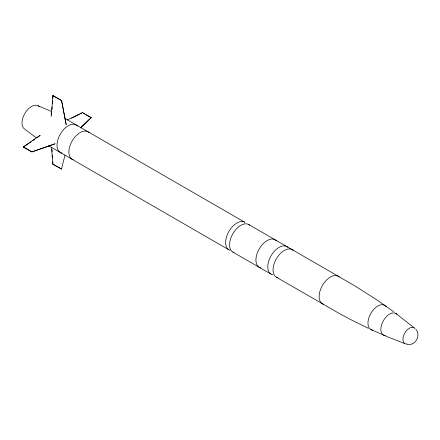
<?xml version="1.0" encoding="UTF-8"?>
<svg xmlns="http://www.w3.org/2000/svg" width="440" height="440" viewBox="0 0 440 440"><rect width="100%" height="100%" fill="white"/><g stroke="black" fill="none" stroke-linecap="round" stroke-linejoin="round"><path stroke-width="0.66" d="M51.145 116.496L52.987 95.508L61.611 100.562L66.215 124.592M51.508 115L51.711 112.31M51.92 109.626L52.123 106.937M52.377 103.576L52.58 100.887M52.784 98.197L52.987 95.508M51.557 147.351L52.723 164.104L61.545 169.043L64.977 155.095M80.361 127.969L91.179 117.634L82.495 112.541L67.271 119.983M80.784 127.639L91.179 117.634M54.835 143.93L31.905 151.932L23.221 147.07L40.084 135.262M23.221 147.07L31.092 141.702M32.78 140.547L35.024 139.013M36.713 137.863L40.084 135.564M52.723 95.662L61.611 100.562M52.723 164.104L61.545 169.043M71.533 118.201L79.448 114.334M80.668 113.74L81.884 113.146M23.221 146.762L31.905 151.855L55.193 143.726M407.209 344.421C415.25 346.071 421.35 335.506 415.899 329.373M404.822 343.613L386.986 336.584L370.838 329.472M38.236 105.831L51.453 111.419M368.445 328.367L350.29 319.385L338.415 312.972L276.331 277.184M83.655 113.493L84.81 114.142M85.971 114.791L91.179 117.711M65.186 118.569L244.811 222.272A15.895 9.18 -60 0 0 228.41 232.359A15.895 9.18 -60 0 0 230.016 250.289M248.76 224.554L354.261 285.522L377.047 300.003L393.591 311.713M48.708 145.767L228.91 249.805M232.865 252.087L271.062 274.142M395.896 313.445L414.007 327.712M36.229 137.781L24.783 129.129A13.448 7.766 -60 0 1 25.399 112.596A13.448 7.766 -60 0 1 39.303 106.684M61.545 100.601L66.121 124.482M51.959 149.21L52.146 151.888M52.382 155.238L52.569 157.922M52.85 161.942L52.987 163.95M82.495 112.541L82.495 112.849M323.538 304.282A15.895 9.18 -60 0 1 322.432 285.445A15.895 9.18 -60 0 1 339.3 276.986M278.036 277.816A15.895 9.18 -60 0 1 276.072 259.281A15.895 9.18 -60 0 1 293.2 250.365M233.97 252.566A15.895 9.18 -60 0 1 232.865 233.734A15.895 9.18 -60 0 1 249.728 225.269M372.878 330.099A13.926 8.041 -60 0 1 370.838 313.39A13.926 8.041 -60 0 1 386.331 306.801M260.915 267.927A15.895 9.18 -60 0 1 259.21 248.941A15.895 9.18 -60 0 1 276.502 240.928M407.193 343.986A9.18 5.302 -60 0 1 404.443 333.713A9.18 5.302 -60 0 1 415.036 328.669M385.242 335.627A12.48 7.205 -60 0 1 383.152 321.123A12.48 7.205 -60 0 1 396.886 314.237M73.271 159.791A15.895 9.18 -60 0 1 72.166 140.954A15.895 9.18 -60 0 1 89.029 132.489M62.018 153.093A15.895 9.18 -60 0 1 60.308 134.107A15.895 9.18 -60 0 1 77.605 126.093M272.767 274.769A15.895 9.18 -60 0 1 270.804 256.24A15.895 9.18 -60 0 1 287.93 247.324"/></g></svg>
